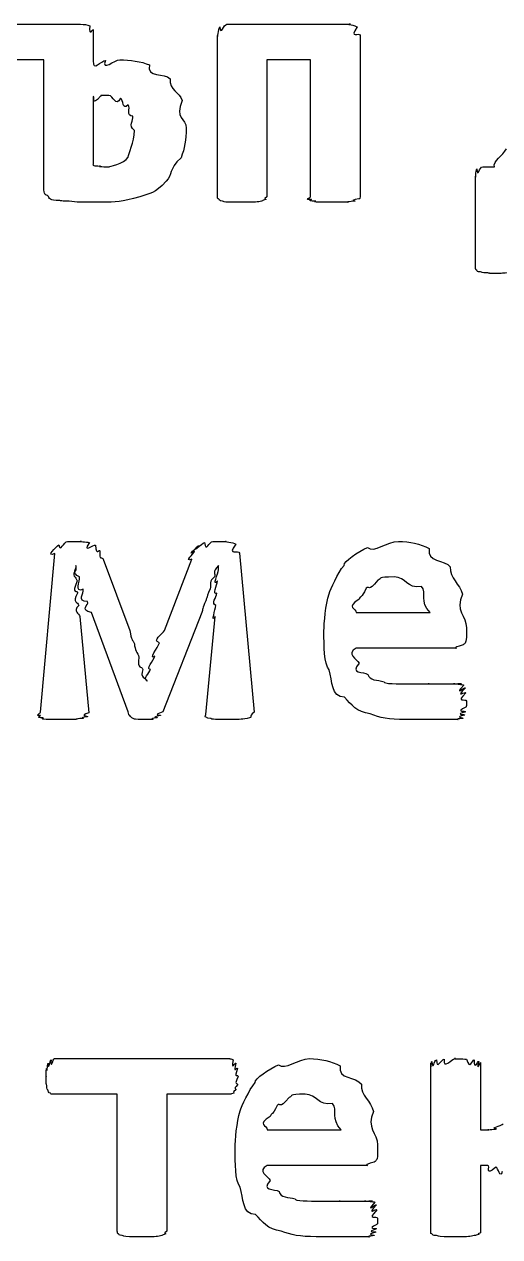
# Model space of a CAD drawing. Header units: millimetres. Extents: x 25 to 190, y 204 to 253.
# Drawn here: x 127.77 to 132.47, y 240.06 to 252.07 of the extents above; entities that cross this region are included whole.
import ezdxf

# ---------------------------------------------------------------- set-up
doc = ezdxf.new("R2010")
doc.units = ezdxf.units.MM
doc.layers.get('0').update_dxf_attribs({"linetype": 'CONTINUOUS'})

msp = doc.modelspace()

# ---------------------------------------------------------------- linework, layer by layer
at = {"color": 0}
for p, q in [((127.34, 252.073), (128.322, 252.073)), ((129.772, 252.073), (130.996, 252.073)), ((128.448, 252.018), (128.448, 251.71)), ((129.679, 250.365), (129.679, 251.963)), ((131.09, 251.963), (131.09, 250.365)), ((127.958, 251.721), (127.335, 251.721)), ((127.958, 250.492), (127.958, 251.721)), ((130.599, 251.721), (130.169, 251.721)), ((130.169, 251.721), (130.169, 250.365)), ((130.599, 250.365), (130.599, 251.721)), ((128.448, 251.357), (128.448, 250.685)), ((128.856, 251.021), (128.856, 251.021)), ((132.305, 250.662), (132.421, 250.662)), ((132.234, 249.665), (132.234, 250.569)), ((128.195, 246.952), (128.332, 246.952)), ((129.633, 246.952), (129.766, 246.952)), ((127.925, 245.259), (128.068, 246.83)), ((128.548, 246.775), (128.812, 246.07)), ((129.154, 246.07), (129.424, 246.775)), ((129.898, 246.835), (130.041, 245.259)), ((128.277, 246.714), (128.277, 246.67)), ((129.689, 246.67), (129.689, 246.714)), ((128.316, 246.207), (128.404, 245.254)), ((128.796, 245.265), (128.432, 246.246)), ((129.523, 246.246), (129.137, 245.265)), ((129.562, 245.237), (129.655, 246.207)), ((131.053, 246.246), (131.786, 246.246)), ((132.144, 246.097), (132.144, 246.036)), ((132.039, 245.893), (131.053, 245.893)), ((128.064, 241.829), (129.8, 241.829)), ((131.791, 240.109), (131.791, 241.785)), ((132.282, 241.791), (132.282, 241.124)), ((129.883, 241.653), (129.883, 241.653)), ((128.687, 241.476), (128.058, 241.476)), ((128.687, 240.12), (128.687, 241.476)), ((129.806, 241.476), (129.177, 241.476)), ((129.177, 241.476), (129.177, 240.12)), ((130.172, 241.124), (130.905, 241.124)), ((132.282, 241.124), (132.365, 241.124)), ((131.264, 240.975), (131.264, 240.914)), ((131.159, 240.771), (130.172, 240.771)), ((132.354, 240.771), (132.282, 240.771)), ((132.282, 240.771), (132.282, 240.104))]:
    msp.add_line(p, q, dxfattribs=at)
for points in [[(128.322, 252.073), (128.357, 252.073), (128.393, 252.068), (128.415, 252.057)], [(128.415, 252.057), (128.402, 251.937), (128.448, 252.036), (128.448, 252.018)], [(129.701, 252.046), (129.712, 251.955), (129.742, 252.073), (129.772, 252.073)], [(130.996, 252.073), (130.938, 252.073), (131.047, 252.064), (131.063, 252.046)], [(129.679, 251.963), (129.679, 251.919), (129.686, 252.027), (129.701, 252.046)], [(131.063, 252.046), (130.972, 251.919), (131.09, 251.999), (131.09, 251.963)], [(128.448, 251.71), (128.443, 251.599), (128.528, 251.715), (128.57, 251.715)], [(128.57, 251.715), (128.527, 251.602), (128.661, 251.721), (128.713, 251.721)], [(128.713, 251.721), (128.809, 251.721), (128.924, 251.704), (129.005, 251.671)], [(129.005, 251.671), (128.975, 251.54), (129.157, 251.595), (129.209, 251.533)], [(129.209, 251.533), (129.199, 251.419), (129.304, 251.403), (129.33, 251.318)], [(128.52, 251.362), (128.423, 251.247), (128.47, 251.36), (128.448, 251.357)], [(128.603, 251.368), (128.476, 251.368), (128.545, 251.365), (128.52, 251.362)], [(128.718, 251.34), (128.67, 251.249), (128.65, 251.368), (128.603, 251.368)], [(128.796, 251.274), (128.732, 251.216), (128.752, 251.325), (128.718, 251.34)], [(128.84, 251.164), (128.773, 251.158), (128.818, 251.244), (128.796, 251.274)], [(129.33, 251.318), (129.25, 251.137), (129.369, 251.145), (129.369, 251.043)], [(128.856, 251.021), (128.791, 251.07), (128.851, 251.12), (128.84, 251.164)], [(128.796, 250.756), (128.791, 250.787), (128.856, 250.906), (128.856, 251.021)], [(129.369, 251.043), (129.369, 250.93), (129.352, 250.842), (129.319, 250.751)], [(128.608, 250.662), (128.593, 250.662), (128.754, 250.693), (128.796, 250.756)], [(129.319, 250.751), (129.188, 250.632), (129.239, 250.585), (129.17, 250.519)], [(132.421, 250.662), (132.402, 250.714), (132.505, 250.773), (132.542, 250.839)], [(128.448, 250.685), (128.423, 250.669), (128.494, 250.671), (128.52, 250.668)], [(128.52, 250.668), (128.476, 250.662), (128.575, 250.662), (128.608, 250.662)], [(132.234, 250.569), (132.234, 250.519), (132.237, 250.629), (132.245, 250.64)], [(132.245, 250.64), (132.252, 250.544), (132.275, 250.662), (132.305, 250.662)], [(127.996, 250.376), (127.958, 250.378), (127.958, 250.439), (127.958, 250.492)], [(129.17, 250.519), (129.052, 250.387), (129.018, 250.405), (128.911, 250.365)], [(128.118, 250.326), (128.009, 250.328), (128.021, 250.349), (127.996, 250.376)], [(128.211, 250.321), (128.093, 250.321), (128.147, 250.326), (128.118, 250.326)], [(128.316, 250.31), (128.28, 250.312), (128.247, 250.317), (128.211, 250.321)], [(128.426, 250.31), (128.35, 250.31), (128.352, 250.31), (128.316, 250.31)], [(128.531, 250.31), (128.423, 250.31), (128.462, 250.31), (128.426, 250.31)], [(128.911, 250.365), (128.721, 250.31), (128.677, 250.31), (128.531, 250.31)], [(129.69, 250.343), (129.679, 250.339), (129.679, 250.357), (129.679, 250.365)], [(129.728, 250.321), (129.693, 250.323), (129.697, 250.334), (129.69, 250.343)], [(129.8, 250.31), (129.73, 250.312), (129.746, 250.317), (129.728, 250.321)], [(129.921, 250.31), (129.792, 250.31), (129.833, 250.31), (129.8, 250.31)], [(130.037, 250.31), (130.006, 250.31), (129.968, 250.31), (129.921, 250.31)], [(130.114, 250.321), (130.067, 250.312), (130.07, 250.312), (130.037, 250.31)], [(130.158, 250.337), (130.109, 250.323), (130.137, 250.328), (130.114, 250.321)], [(130.169, 250.365), (130.123, 250.334), (130.165, 250.344), (130.158, 250.337)], [(130.61, 250.337), (130.528, 250.334), (130.599, 250.354), (130.599, 250.365)], [(130.649, 250.321), (130.542, 250.323), (130.617, 250.333), (130.61, 250.337)], [(130.726, 250.31), (130.579, 250.312), (130.667, 250.317), (130.649, 250.321)], [(130.847, 250.31), (130.762, 250.31), (130.759, 250.31), (130.726, 250.31)], [(130.963, 250.31), (130.859, 250.31), (130.894, 250.31), (130.847, 250.31)], [(131.04, 250.321), (130.92, 250.312), (130.996, 250.312), (130.963, 250.31)], [(131.079, 250.343), (130.958, 250.323), (131.058, 250.328), (131.04, 250.321)], [(131.09, 250.365), (131.09, 250.339), (131.086, 250.349), (131.079, 250.343)], [(132.245, 249.637), (132.234, 249.634), (132.234, 249.654), (132.234, 249.665)], [(132.284, 249.621), (132.248, 249.619), (132.252, 249.63), (132.245, 249.637)], [(132.355, 249.61), (132.285, 249.612), (132.301, 249.618), (132.284, 249.621)], [(132.471, 249.604), (132.344, 249.604), (132.384, 249.607), (132.355, 249.61)], [(132.57, 249.61), (132.432, 249.604), (132.511, 249.604), (132.471, 249.604)], [(128.068, 246.83), (127.969, 246.793), (128.087, 246.899), (128.107, 246.918)], [(128.107, 246.918), (128.123, 246.833), (128.154, 246.952), (128.195, 246.952)], [(128.332, 246.952), (128.284, 246.952), (128.388, 246.947), (128.41, 246.94)], [(128.41, 246.94), (128.332, 246.822), (128.455, 246.926), (128.47, 246.913)], [(128.47, 246.913), (128.483, 246.797), (128.504, 246.882), (128.514, 246.858)], [(129.451, 246.852), (129.365, 246.793), (129.475, 246.896), (129.49, 246.907)], [(129.49, 246.907), (129.398, 246.819), (129.529, 246.932), (129.551, 246.94)], [(129.551, 246.94), (129.559, 246.833), (129.6, 246.952), (129.633, 246.952)], [(129.766, 246.952), (129.725, 246.952), (129.84, 246.942), (129.859, 246.924)], [(129.859, 246.924), (129.766, 246.797), (129.894, 246.876), (129.898, 246.835)], [(130.932, 246.714), (130.927, 246.753), (131.071, 246.849), (131.163, 246.891)], [(131.163, 246.891), (131.229, 246.833), (131.358, 246.952), (131.472, 246.952)], [(131.472, 246.952), (131.578, 246.952), (131.689, 246.926), (131.775, 246.88)], [(128.514, 246.858), (128.505, 246.749), (128.536, 246.808), (128.548, 246.775)], [(129.424, 246.775), (129.343, 246.745), (129.441, 246.83), (129.451, 246.852)], [(131.775, 246.88), (131.747, 246.742), (131.929, 246.775), (131.984, 246.698)], [(128.277, 246.67), (128.222, 246.612), (128.284, 246.6), (128.288, 246.56)], [(128.311, 246.599), (128.229, 246.639), (128.288, 246.677), (128.277, 246.714)], [(129.689, 246.714), (129.618, 246.639), (129.664, 246.639), (129.65, 246.599)], [(129.678, 246.56), (129.625, 246.495), (129.684, 246.637), (129.689, 246.67)], [(130.783, 246.433), (130.802, 246.48), (130.868, 246.637), (130.932, 246.714)], [(131.984, 246.698), (131.975, 246.587), (132.079, 246.53), (132.106, 246.428)], [(128.288, 246.56), (128.229, 246.414), (128.294, 246.479), (128.294, 246.439)], [(128.349, 246.477), (128.256, 246.44), (128.324, 246.557), (128.311, 246.599)], [(129.65, 246.599), (129.589, 246.561), (129.62, 246.523), (129.606, 246.483)], [(129.672, 246.439), (129.623, 246.414), (129.678, 246.519), (129.678, 246.56)], [(131.268, 246.566), (131.163, 246.44), (131.185, 246.521), (131.152, 246.488)], [(131.428, 246.599), (131.254, 246.599), (131.314, 246.587), (131.268, 246.566)], [(131.698, 246.505), (131.552, 246.48), (131.549, 246.599), (131.428, 246.599)], [(128.294, 246.439), (128.233, 246.334), (128.301, 246.357), (128.305, 246.318)], [(128.393, 246.356), (128.28, 246.359), (128.363, 246.436), (128.349, 246.477)], [(129.606, 246.483), (129.559, 246.363), (129.576, 246.402), (129.562, 246.362)], [(129.661, 246.318), (129.614, 246.334), (129.668, 246.397), (129.672, 246.439)], [(130.733, 246.064), (130.733, 246.143), (130.75, 246.323), (130.783, 246.433)], [(131.152, 246.488), (131.1, 246.378), (131.098, 246.422), (131.08, 246.378)], [(131.786, 246.246), (131.673, 246.356), (131.76, 246.441), (131.698, 246.505)], [(132.106, 246.428), (132.026, 246.264), (132.144, 246.214), (132.144, 246.097)], [(128.305, 246.318), (128.24, 246.253), (128.312, 246.24), (128.316, 246.207)], [(128.432, 246.246), (128.311, 246.279), (128.407, 246.315), (128.393, 246.356)], [(129.562, 246.362), (129.53, 246.282), (129.534, 246.282), (129.523, 246.246)], [(129.655, 246.207), (129.611, 246.136), (129.661, 246.276), (129.661, 246.318)], [(131.08, 246.378), (130.945, 246.293), (131.053, 246.293), (131.053, 246.246)], [(128.812, 246.07), (128.825, 245.966), (128.841, 245.981), (128.856, 245.937)], [(129.104, 245.948), (129.023, 245.973), (129.139, 246.032), (129.154, 246.07)], [(130.783, 245.678), (130.733, 245.741), (130.733, 245.916), (130.733, 246.064)], [(128.856, 245.937), (128.858, 245.878), (128.889, 245.849), (128.9, 245.805)], [(129.06, 245.816), (128.99, 245.768), (129.089, 245.904), (129.104, 245.948)], [(132.111, 245.926), (131.982, 245.893), (132.064, 245.893), (132.039, 245.893)], [(132.144, 246.036), (132.144, 245.937), (132.133, 245.948), (132.111, 245.926)], [(128.9, 245.805), (128.884, 245.675), (128.928, 245.723), (128.939, 245.684)], [(129.016, 245.684), (128.961, 245.679), (129.045, 245.772), (129.06, 245.816)], [(131.053, 245.893), (130.945, 245.838), (131.061, 245.788), (131.08, 245.744)], [(128.939, 245.684), (128.909, 245.595), (128.968, 245.604), (128.983, 245.568)], [(128.983, 245.568), (128.935, 245.595), (129.005, 245.642), (129.016, 245.684)], [(131.08, 245.744), (130.983, 245.635), (131.127, 245.667), (131.168, 245.634)], [(130.937, 245.408), (130.802, 245.408), (130.818, 245.57), (130.783, 245.678)], [(131.168, 245.634), (131.181, 245.573), (131.262, 245.58), (131.329, 245.562)], [(131.329, 245.562), (131.313, 245.54), (131.475, 245.54), (131.571, 245.54)], [(131.571, 245.54), (131.604, 245.54), (131.716, 245.54), (131.775, 245.54)], [(131.775, 245.54), (131.721, 245.54), (131.882, 245.54), (131.924, 245.54)], [(131.924, 245.54), (131.924, 245.54), (132.002, 245.54), (132.028, 245.54)], [(132.028, 245.54), (131.979, 245.54), (132.079, 245.54), (132.094, 245.54)], [(132.094, 245.54), (132.004, 245.54), (132.112, 245.536), (132.117, 245.529)], [(132.117, 245.529), (132.015, 245.411), (132.129, 245.515), (132.133, 245.502)], [(132.133, 245.502), (132.023, 245.386), (132.139, 245.474), (132.139, 245.452)], [(132.139, 245.452), (132.026, 245.342), (132.144, 245.402), (132.144, 245.369)], [(131.191, 245.243), (131.056, 245.261), (131.006, 245.334), (130.937, 245.408)], [(132.144, 245.369), (132.144, 245.287), (132.141, 245.327), (132.139, 245.309)], [(127.925, 245.226), (127.865, 245.223), (127.925, 245.248), (127.925, 245.259)], [(127.952, 245.204), (127.87, 245.205), (127.927, 245.218), (127.925, 245.226)], [(128.018, 245.188), (127.899, 245.19), (127.966, 245.196), (127.952, 245.204)], [(128.393, 245.215), (128.288, 245.199), (128.371, 245.201), (128.349, 245.199)], [(128.404, 245.254), (128.302, 245.217), (128.4, 245.226), (128.393, 245.215)], [(128.812, 245.226), (128.802, 245.223), (128.798, 245.249), (128.796, 245.265)], [(128.845, 245.199), (128.82, 245.201), (128.823, 245.215), (128.812, 245.226)], [(129.082, 245.204), (128.979, 245.19), (129.056, 245.19), (129.038, 245.188)], [(129.115, 245.226), (129.005, 245.205), (129.096, 245.211), (129.082, 245.204)], [(129.137, 245.265), (129.023, 245.223), (129.126, 245.237), (129.115, 245.226)], [(129.573, 245.209), (129.545, 245.209), (129.562, 245.226), (129.562, 245.237)], [(129.611, 245.199), (129.559, 245.199), (129.58, 245.205), (129.573, 245.209)], [(129.997, 245.204), (129.923, 245.188), (129.906, 245.188), (129.815, 245.188)], [(130.041, 245.259), (129.982, 245.209), (130.026, 245.215), (129.997, 245.204)], [(131.538, 245.188), (131.373, 245.188), (131.29, 245.205), (131.191, 245.243)], [(132.128, 245.232), (132.012, 245.205), (132.118, 245.209), (132.111, 245.199)], [(132.133, 245.265), (132.019, 245.227), (132.13, 245.243), (132.128, 245.232)], [(132.139, 245.309), (132.023, 245.254), (132.136, 245.278), (132.133, 245.265)], [(128.139, 245.188), (128.075, 245.188), (128.047, 245.188), (128.018, 245.188)], [(128.266, 245.188), (128.181, 245.188), (128.195, 245.188), (128.139, 245.188)], [(128.349, 245.199), (128.244, 245.19), (128.3, 245.19), (128.266, 245.188)], [(128.895, 245.188), (128.846, 245.19), (128.859, 245.194), (128.845, 245.199)], [(128.966, 245.188), (128.884, 245.188), (128.913, 245.188), (128.895, 245.188)], [(129.038, 245.188), (128.942, 245.188), (128.995, 245.188), (128.966, 245.188)], [(129.689, 245.188), (129.596, 245.19), (129.629, 245.194), (129.611, 245.199)], [(129.815, 245.188), (129.662, 245.188), (129.722, 245.188), (129.689, 245.188)], [(131.753, 245.188), (131.582, 245.188), (131.615, 245.188), (131.538, 245.188)], [(131.929, 245.188), (131.831, 245.188), (131.819, 245.188), (131.753, 245.188)], [(132.056, 245.188), (131.935, 245.188), (131.98, 245.188), (131.929, 245.188)], [(132.111, 245.199), (132.001, 245.188), (132.089, 245.188), (132.056, 245.188)], [(127.981, 241.653), (127.981, 241.622), (127.982, 241.708), (127.987, 241.73)], [(127.987, 241.73), (127.988, 241.667), (127.995, 241.77), (128.003, 241.785)], [(128.003, 241.785), (128.003, 241.697), (128.02, 241.81), (128.031, 241.818)], [(128.031, 241.818), (128.025, 241.711), (128.053, 241.829), (128.064, 241.829)], [(129.8, 241.829), (129.792, 241.829), (129.822, 241.825), (129.833, 241.818)], [(129.833, 241.818), (129.814, 241.697), (129.853, 241.799), (129.861, 241.785)], [(129.861, 241.785), (129.829, 241.667), (129.873, 241.752), (129.877, 241.73)], [(129.877, 241.73), (129.836, 241.622), (129.883, 241.682), (129.883, 241.653)], [(130.051, 241.592), (130.047, 241.631), (130.19, 241.727), (130.283, 241.768)], [(130.283, 241.768), (130.349, 241.711), (130.477, 241.829), (130.591, 241.829)], [(130.591, 241.829), (130.697, 241.829), (130.809, 241.804), (130.894, 241.758)], [(130.894, 241.758), (130.867, 241.62), (131.049, 241.653), (131.104, 241.576)], [(131.791, 241.785), (131.791, 241.689), (131.794, 241.797), (131.802, 241.802)], [(131.802, 241.802), (131.809, 241.7), (131.827, 241.814), (131.846, 241.818)], [(131.846, 241.818), (131.849, 241.708), (131.893, 241.824), (131.924, 241.824)], [(131.924, 241.824), (131.913, 241.711), (131.993, 241.829), (132.034, 241.829)], [(132.034, 241.829), (131.997, 241.829), (132.114, 241.826), (132.144, 241.824)], [(132.144, 241.824), (132.177, 241.708), (132.202, 241.821), (132.221, 241.818)], [(132.221, 241.818), (132.217, 241.7), (132.257, 241.808), (132.266, 241.802)], [(132.266, 241.802), (132.235, 241.689), (132.282, 241.793), (132.282, 241.791)], [(127.987, 241.576), (127.981, 241.565), (127.981, 241.622), (127.981, 241.653)], [(129.883, 241.653), (129.836, 241.56), (129.88, 241.592), (129.877, 241.57)], [(127.998, 241.52), (127.988, 241.52), (127.99, 241.554), (127.987, 241.576)], [(128.025, 241.487), (127.999, 241.49), (128.005, 241.505), (127.998, 241.52)], [(128.058, 241.476), (128.021, 241.476), (128.036, 241.479), (128.025, 241.487)], [(129.839, 241.487), (129.796, 241.476), (129.817, 241.476), (129.806, 241.476)], [(129.861, 241.52), (129.818, 241.49), (129.85, 241.494), (129.839, 241.487)], [(129.877, 241.57), (129.829, 241.52), (129.868, 241.534), (129.861, 241.52)], [(129.902, 241.311), (129.921, 241.358), (129.988, 241.515), (130.051, 241.592)], [(131.104, 241.576), (131.094, 241.465), (131.199, 241.408), (131.225, 241.306)], [(130.271, 241.366), (130.219, 241.256), (130.218, 241.3), (130.2, 241.256)], [(130.387, 241.443), (130.283, 241.318), (130.304, 241.399), (130.271, 241.366)], [(130.547, 241.476), (130.374, 241.476), (130.434, 241.465), (130.387, 241.443)], [(130.817, 241.383), (130.671, 241.358), (130.668, 241.476), (130.547, 241.476)], [(130.905, 241.124), (130.792, 241.234), (130.879, 241.319), (130.817, 241.383)], [(129.853, 240.942), (129.853, 241.02), (129.869, 241.201), (129.902, 241.311)], [(130.2, 241.256), (130.065, 241.171), (130.172, 241.171), (130.172, 241.124)], [(131.225, 241.306), (131.145, 241.142), (131.264, 241.092), (131.264, 240.975)], [(132.365, 241.124), (132.321, 241.124), (132.42, 241.126), (132.442, 241.135)], [(132.442, 241.135), (132.368, 241.142), (132.489, 241.162), (132.508, 241.184)], [(129.902, 240.556), (129.853, 240.619), (129.853, 240.794), (129.853, 240.942)], [(131.264, 240.914), (131.264, 240.815), (131.253, 240.826), (131.231, 240.804)], [(130.172, 240.771), (130.065, 240.716), (130.181, 240.666), (130.2, 240.622)], [(131.231, 240.804), (131.101, 240.771), (131.184, 240.771), (131.159, 240.771)], [(132.436, 240.754), (132.316, 240.652), (132.387, 240.771), (132.354, 240.771)], [(132.497, 240.71), (132.478, 240.634), (132.459, 240.746), (132.436, 240.754)], [(130.056, 240.286), (129.921, 240.286), (129.938, 240.448), (129.902, 240.556)], [(130.2, 240.622), (130.102, 240.513), (130.247, 240.545), (130.288, 240.512)], [(130.288, 240.512), (130.3, 240.451), (130.382, 240.458), (130.448, 240.44)], [(130.448, 240.44), (130.433, 240.418), (130.594, 240.418), (130.69, 240.418)], [(130.69, 240.418), (130.724, 240.418), (130.835, 240.418), (130.894, 240.418)], [(130.894, 240.418), (130.841, 240.418), (131.002, 240.418), (131.043, 240.418)], [(131.043, 240.418), (131.043, 240.418), (131.122, 240.418), (131.148, 240.418)], [(131.148, 240.418), (131.098, 240.418), (131.199, 240.418), (131.214, 240.418)], [(131.214, 240.418), (131.123, 240.418), (131.232, 240.414), (131.236, 240.407)], [(131.236, 240.407), (131.134, 240.289), (131.249, 240.393), (131.253, 240.38)], [(130.31, 240.12), (130.175, 240.138), (130.125, 240.211), (130.056, 240.286)], [(131.253, 240.38), (131.142, 240.264), (131.258, 240.352), (131.258, 240.33)], [(131.258, 240.33), (131.145, 240.22), (131.264, 240.28), (131.264, 240.247)], [(131.258, 240.187), (131.142, 240.132), (131.256, 240.156), (131.253, 240.143)], [(131.264, 240.247), (131.264, 240.164), (131.261, 240.205), (131.258, 240.187)], [(128.698, 240.093), (128.687, 240.09), (128.687, 240.109), (128.687, 240.12)], [(128.736, 240.076), (128.7, 240.079), (128.705, 240.089), (128.698, 240.093)], [(128.808, 240.065), (128.738, 240.068), (128.754, 240.072), (128.736, 240.076)], [(128.929, 240.065), (128.8, 240.065), (128.841, 240.065), (128.808, 240.065)], [(129.051, 240.065), (129.018, 240.065), (128.98, 240.065), (128.929, 240.065)], [(129.128, 240.076), (129.08, 240.068), (129.084, 240.068), (129.051, 240.065)], [(129.166, 240.093), (129.117, 240.079), (129.146, 240.083), (129.128, 240.076)], [(129.177, 240.12), (129.13, 240.09), (129.173, 240.1), (129.166, 240.093)], [(130.657, 240.065), (130.492, 240.065), (130.409, 240.083), (130.31, 240.12)], [(130.872, 240.065), (130.701, 240.065), (130.735, 240.065), (130.657, 240.065)], [(131.049, 240.065), (130.951, 240.065), (130.938, 240.065), (130.872, 240.065)], [(131.175, 240.065), (131.054, 240.065), (131.1, 240.065), (131.049, 240.065)], [(131.231, 240.076), (131.12, 240.065), (131.209, 240.065), (131.175, 240.065)], [(131.247, 240.109), (131.131, 240.083), (131.238, 240.087), (131.231, 240.076)], [(131.253, 240.143), (131.138, 240.105), (131.25, 240.12), (131.247, 240.109)], [(131.802, 240.093), (131.791, 240.09), (131.791, 240.105), (131.791, 240.109)], [(131.846, 240.076), (131.809, 240.076), (131.814, 240.085), (131.802, 240.093)], [(131.924, 240.065), (131.849, 240.068), (131.869, 240.072), (131.846, 240.076)], [(132.034, 240.065), (131.913, 240.065), (131.957, 240.065), (131.924, 240.065)], [(132.144, 240.065), (132.114, 240.065), (132.078, 240.065), (132.034, 240.065)], [(132.221, 240.076), (132.177, 240.068), (132.177, 240.068), (132.144, 240.065)], [(132.266, 240.087), (132.217, 240.076), (132.243, 240.079), (132.221, 240.076)], [(132.282, 240.104), (132.235, 240.087), (132.276, 240.094), (132.266, 240.087)]]:
    msp.add_open_spline(points, degree=3, dxfattribs=at)

doc.saveas('drawing.dxf')
